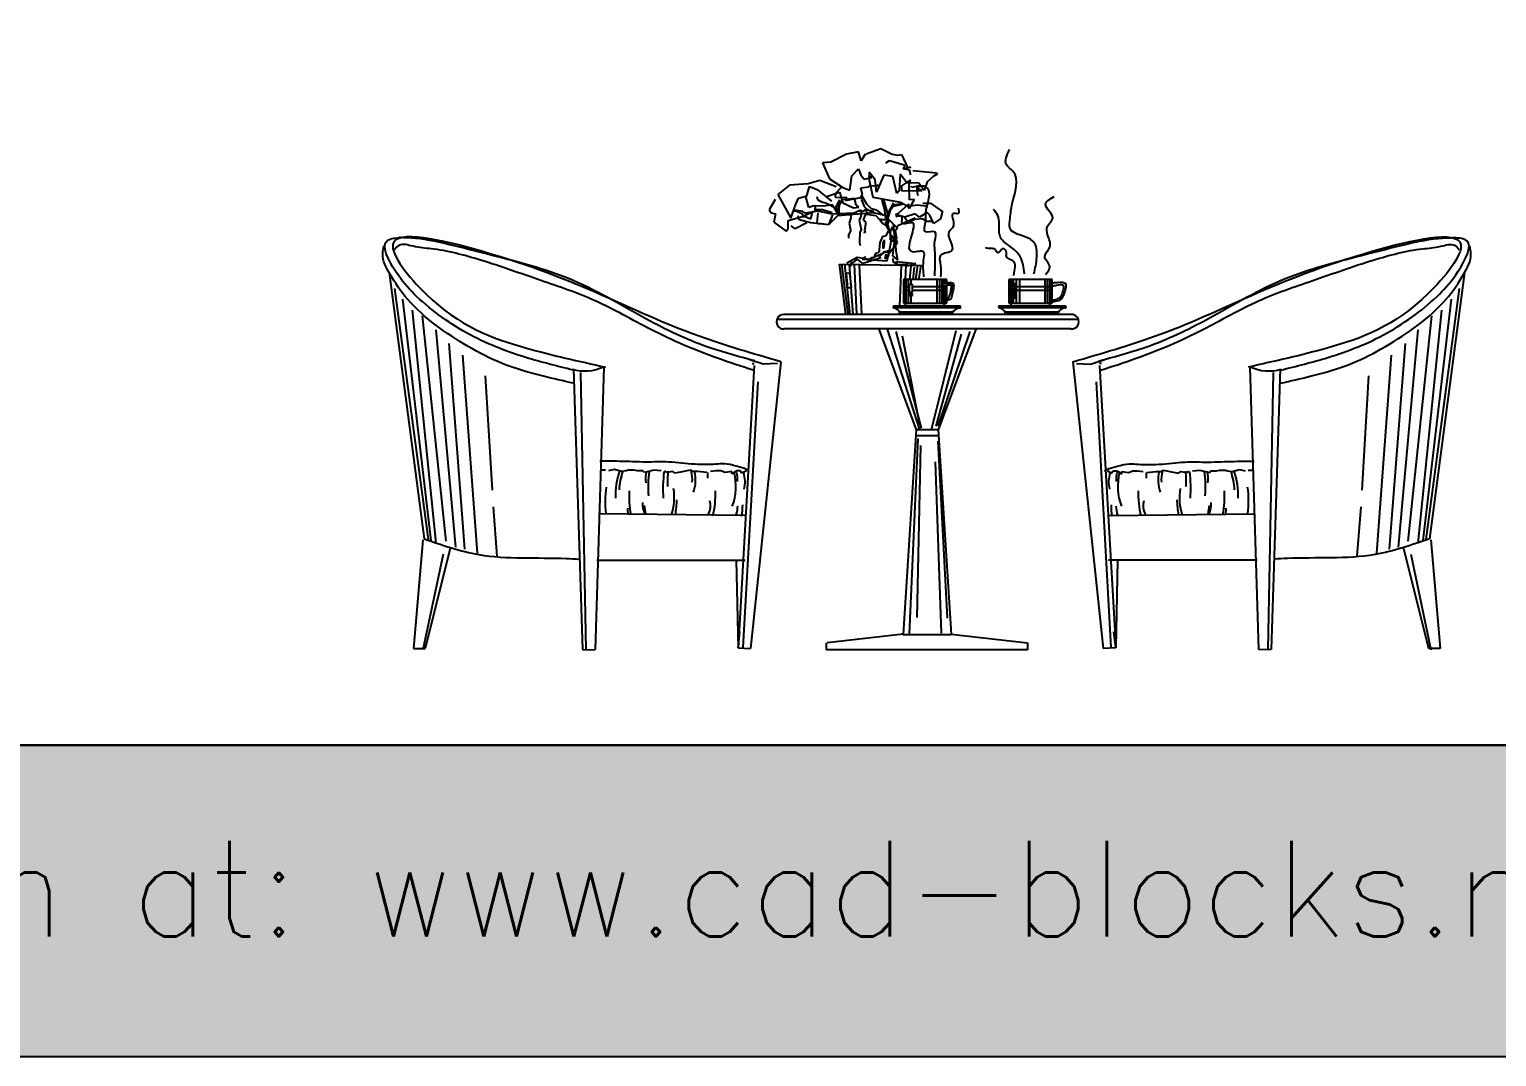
# Model space of a CAD drawing. Header units: millimetres. Extents: x 37301 to 64830, y 24173 to 38860.
# Drawn here: x 59907 to 62974, y 24173 to 26319 of the extents above; entities that cross this region are included whole.
import ezdxf

# ---------------------------------------------------------------- set-up
doc = ezdxf.new("R2010")
doc.units = ezdxf.units.MM
doc.layers.add('www.cad-blocks.net', color=7, linetype='Continuous')
doc.styles.get("Standard").update_dxf_attribs({"font": 'arial.ttf'})

# ---------------------------------------------------------------- blocks, each defined once
blk = doc.blocks.new('A$C7D4176DC')
for p, q in [((1010.5, 1037.1), (1041.4, 1048.3)), ((1041.4, 1048.3), (1064.8, 1036.1)), ((936.5, 1019.3), (919.6, 1018.3)), ((919.6, 1018.3), (933.7, 984.6)), ((969.3, 1036.1), (936.5, 1019.3)), ((994.5, 1040.8), (969.3, 1036.1)), ((1000.2, 1022.1), (994.5, 1040.8)), ((1008.6, 1036.1), (1000.2, 1022.1)), ((1051.7, 1018.3), (1059.2, 1023)), ((1059.2, 1023), (1090.1, 1013.6)), ((1064.8, 1036.1), (1077, 1034.2)), ((1077, 1034.2), (1084.5, 1035.2)), ((1084.5, 1035.2), (1097.6, 1007.1)), ((1090.1, 1013.6), (1091, 1009.9)), ((933.7, 984.6), (961.8, 966.8)), ((976.7, 961.2), (980.5, 991.2)), ((980.5, 991.2), (994.5, 1005.2)), ((994.5, 1005.2), (999.2, 992.1)), ((999.2, 992.1), (1006.7, 983.7)), ((1006.7, 983.7), (1022.6, 987.4)), ((1022.6, 987.4), (1015.2, 989.3)), ((1029.2, 982.8), (1017, 998.7)), ((1017, 998.7), (1017, 981.8)), ((1017, 981.8), (1024.5, 946.2)), ((1032, 956.5), (1029.2, 982.8)), ((1047.9, 992.1), (1042.3, 979.9)), ((1066.7, 989.3), (1047.9, 992.1)), ((1075.1, 953.7), (1066.7, 989.3)), ((1081.7, 994), (1079.8, 959.4)), ((1095.7, 976.2), (1081.7, 994)), ((1103.2, 982.8), (1084.5, 969.7)), ((1091, 1009.9), (1088.2, 1005.2)), ((1088.2, 1005.2), (1104.1, 1009)), ((1104.1, 1009), (1091, 1005.2)), ((1091, 1005.2), (1100.4, 1003.4)), ((1100.4, 1003.4), (1103.2, 993.1)), ((1100.4, 971.5), (1103.2, 982.8)), ((1108.2, 1001.8), (1157.5, 996.8)), ((1151, 989.3), (1137.9, 978.1)), ((1159.4, 994), (1151, 989.3)), ((1157.5, 996.8), (1159.4, 994)), ((850.3, 971.5), (825.9, 951.9)), ((825.9, 951.9), (853.1, 902.3)), ((879.3, 973.4), (850.3, 971.5)), ((889.6, 974.3), (879.3, 973.4)), ((886.8, 949.1), (892.4, 968.7)), ((914, 980.9), (889.6, 974.3)), ((892.4, 968.7), (908.4, 962.2)), ((908.4, 962.2), (934.6, 940.6)), ((947.7, 967.8), (914, 980.9)), ((927.4, 947.9), (955.2, 956.5)), ((946.8, 953.7), (945.8, 946.2)), ((958, 965.9), (946.8, 953.7)), ((955.2, 956.5), (961.8, 934.1)), ((961.8, 966.8), (976.7, 961.2)), ((999.2, 965.9), (1016.1, 967.8)), ((1003, 952.8), (999.2, 965.9)), ((999.2, 945.3), (1003, 952.8)), ((1016.1, 967.8), (1017, 970.6)), ((1017, 970.6), (1037.6, 969.7)), ((1042.3, 979.9), (1032, 956.5)), ((1037.6, 969.7), (1033, 971.5)), ((1079.8, 959.4), (1075.1, 953.7)), ((1084.5, 969.7), (1084.5, 959.4)), ((1084.5, 959.4), (1127.6, 960.3)), ((1121, 975.3), (1095.7, 976.2)), ((1101.3, 940.6), (1100.4, 971.5)), ((1106, 966.8), (1104.1, 968.7)), ((1121, 969.7), (1106, 966.8)), ((1119.1, 963.1), (1121, 969.7)), ((1127.6, 960.3), (1119.1, 963.1)), ((1132.2, 960.3), (1121, 975.3)), ((1137.9, 978.1), (1132.2, 960.3)), ((820.3, 941.6), (808.1, 920)), ((853.1, 902.3), (863.4, 931.3)), ((863.4, 931.3), (869, 944.4)), ((869, 944.4), (886.8, 949.1)), ((890.6, 924.7), (884, 950)), ((900.9, 928.5), (890.6, 924.7)), ((922.4, 927.5), (900.9, 928.5)), ((903.7, 927.5), (902.7, 916.3)), ((905.6, 928.5), (903.7, 927.5)), ((904.6, 923.8), (905.6, 928.5)), ((904.6, 920), (904.6, 923.8)), ((909.3, 940.6), (908.4, 947.2)), ((917.7, 936), (909.3, 940.6)), ((928, 933.1), (917.7, 936)), ((932.7, 929.4), (922.4, 927.5)), ((942.1, 925.7), (928, 933.1)), ((941.1, 929.4), (932.7, 929.4)), ((934.6, 940.6), (938.3, 938.8)), ((951.5, 911.6), (941.1, 929.4)), ((950.5, 917.2), (942.1, 925.7)), ((945.8, 946.2), (971.1, 945.3)), ((955.2, 940.6), (946.8, 924.7)), ((946.8, 924.7), (951.5, 918.2)), ((959.9, 938.8), (951.5, 925.7)), ((951.5, 925.7), (954.3, 912.5)), ((954.3, 909.7), (955.2, 940.6)), ((986.1, 943.4), (960.8, 940.6)), ((961.8, 934.1), (984.2, 923.8)), ((967.4, 939.2), (999.2, 945.3)), ((984.2, 923.8), (995.5, 925.7)), ((989.9, 930.3), (986.1, 943.4)), ((995.5, 925.7), (989.9, 930.3)), ((1002, 948.1), (1001.1, 940.6)), ((1001.1, 940.6), (1006.7, 926.6)), ((1012.3, 931.3), (1002, 948.1)), ((1006.7, 926.6), (1011.4, 921.9)), ((1009.7, 920.6), (1011.8, 911.5)), ((1011.4, 921.9), (1025.5, 914.4)), ((1021.7, 921.9), (1012.3, 931.3)), ((1033, 919.1), (1021.7, 921.9)), ((1024.5, 946.2), (1082.6, 936)), ((1047.9, 941.6), (1043.3, 939.7)), ((1043.3, 939.7), (1048.9, 920)), ((1055.4, 914.4), (1047.9, 941.6)), ((1067.6, 934.1), (1054.5, 910.7)), ((1064.8, 923.8), (1061.1, 918.2)), ((1067.6, 929.4), (1064.8, 927.5)), ((1066.7, 926.6), (1064.8, 923.8)), ((1089.2, 931.3), (1066.7, 926.6)), ((1084.5, 932.2), (1067.6, 929.4)), ((1078.2, 913), (1100.1, 932)), ((1082.6, 936), (1096.7, 928.5)), ((1096.7, 928.5), (1101.3, 922.8)), ((1100.1, 932), (1097.2, 927.6)), ((1097.2, 927.6), (1117.7, 930.5)), ((1101.3, 922.8), (1111.6, 941.6)), ((1111.6, 941.6), (1101.3, 940.6)), ((1117.7, 930.5), (1139.6, 927.6)), ((1129.4, 933.4), (1145.5, 933.4)), ((1145.5, 933.4), (1160.1, 923.2)), ((1160.1, 923.2), (1166, 918.8)), ((808.1, 920), (811.9, 913.5)), ((811.9, 913.5), (821.2, 911.6)), ((821.2, 911.6), (817.5, 893.8)), ((817.5, 893.8), (843.7, 875.1)), ((847.5, 897.6), (877.4, 906)), ((847.5, 880.7), (847.5, 897.6)), ((860.6, 917.2), (858.7, 916.3)), ((863.4, 917.2), (860.6, 917.2)), ((878.4, 916.3), (861.5, 919.1)), ((886.7, 892.7), (862.1, 880.4)), ((876.5, 911.6), (863.4, 917.2)), ((870.3, 898.8), (868.3, 907)), ((895, 892.7), (870.3, 898.8)), ((879.3, 906.9), (876.5, 911.6)), ((877.4, 906), (884.9, 905.1)), ((883.1, 912.5), (878.4, 916.3)), ((894.3, 912.5), (879.3, 906.9)), ((910.2, 917.2), (883.1, 912.5)), ((884.9, 905.1), (889.6, 903.2)), ((889.6, 903.2), (895.2, 901.3)), ((902.7, 916.3), (894.3, 912.5)), ((931.9, 888.6), (895, 892.7)), ((895.2, 901.3), (899, 917.2)), ((919.6, 920), (904.6, 920)), ((909.3, 913.2), (907.3, 892.7)), ((917.5, 890.6), (909.3, 890.6)), ((939.3, 910.7), (910.2, 917.2)), ((931.9, 888.6), (917.5, 890.6)), ((939.3, 913.5), (919.6, 920)), ((940.1, 909.1), (931.9, 888.6)), ((950.4, 907), (931.9, 888.6)), ((985.2, 912.5), (939.3, 910.7)), ((1026.4, 913.5), (950.4, 907.4)), ((952.4, 910.7), (950.5, 917.2)), ((951.5, 918.2), (951.5, 911.6)), ((954.3, 912.5), (954.3, 909.7)), ((976.2, 896.9), (974.8, 892)), ((974.8, 892), (977.6, 877.4)), ((978.3, 903.2), (976.2, 896.9)), ((977.6, 912.2), (978.3, 903.2)), ((988.9, 914.4), (985.2, 912.5)), ((991.7, 916.3), (988.9, 914.4)), ((989.5, 915.7), (998.5, 919.9)), ((1005.8, 917.2), (991.7, 916.3)), ((998.5, 904.6), (995.7, 898.3)), ((995.7, 898.3), (999.9, 878.8)), ((998.5, 919.9), (1000.6, 912.2)), ((1000.6, 912.2), (998.5, 904.6)), ((1006.9, 906), (1004.1, 898.3)), ((1004.1, 898.3), (1009, 894.8)), ((1007.7, 920), (1005.8, 917.2)), ((1011.8, 911.5), (1006.9, 906)), ((1006.9, 911.5), (1030.6, 908)), ((1027.3, 916.3), (1007.7, 920)), ((1009, 894.8), (1009, 889.2)), ((1025.5, 914.4), (1048.9, 908.8)), ((1030.6, 908), (1036.9, 901.1)), ((1046.7, 908.7), (1033, 919.1)), ((1036.9, 901.1), (1049.5, 899)), ((1039, 899), (1045.3, 891.3)), ((1049.5, 899), (1039, 899)), ((1045.3, 891.3), (1052.3, 886.4)), ((1048.9, 920), (1049.8, 910.7)), ((1048.9, 908.8), (1076, 881.7)), ((1049.8, 910.7), (1050.8, 902.3)), ((1050.8, 902.3), (1060.1, 872.3)), ((1058.2, 880.7), (1050.8, 894.8)), ((1054.5, 910.7), (1054.5, 898.5)), ((1054.5, 898.5), (1059.9, 896.9)), ((1056.4, 890.1), (1055.4, 914.4)), ((1056.4, 905.1), (1055.4, 895.7)), ((1055.4, 895.7), (1057.3, 892)), ((1061.1, 918.2), (1056.4, 905.1)), ((1070.4, 862.9), (1067.6, 890.1)), ((1072.3, 910), (1078.2, 913)), ((1091.3, 904.2), (1072.3, 910)), ((1097.2, 895.4), (1076.7, 886.6)), ((1098.6, 893.9), (1089.9, 904.2)), ((1113.3, 911.5), (1091.3, 904.2)), ((1113.3, 902.7), (1097.2, 895.4)), ((1113.3, 899.8), (1098.6, 893.9)), ((1122.1, 904.2), (1113.3, 911.5)), ((1127.9, 901.3), (1113.3, 899.8)), ((1138.2, 914.4), (1122.1, 904.2)), ((1138.2, 895.4), (1127.9, 901.3)), ((1144, 908.6), (1138.2, 914.4)), ((1151.3, 895.4), (1138.2, 895.4)), ((1151.3, 891), (1144, 908.6)), ((1166, 901.3), (1151.3, 891)), ((1166, 918.8), (1170.4, 917.3)), ((1170.4, 917.3), (1166, 901.3)), ((843.7, 875.1), (847.5, 880.7)), ((862.1, 880.4), (853.9, 886.5)), ((977.6, 875.3), (973.4, 867.6)), ((973.4, 867.6), (973.4, 860.6)), ((977.6, 877.4), (977.6, 875.3)), ((997.1, 872.5), (996.4, 855.8)), ((999.9, 878.8), (997.1, 872.5)), ((1008.3, 872.5), (1004.8, 871.8)), ((1009, 889.2), (1006.9, 877.4)), ((1006.9, 877.4), (1008.3, 872.5)), ((1044.6, 864.1), (1039.7, 853)), ((1050.9, 864.8), (1044.6, 864.1)), ((1055.8, 873.9), (1050.9, 864.8)), ((1052.3, 886.4), (1057.9, 876.7)), ((1057.9, 876.7), (1055.8, 873.9)), ((1064.4, 865.4), (1056.9, 822.4)), ((1060.1, 872.3), (1058.2, 880.7)), ((1069.5, 859.2), (1059.2, 870.4)), ((1065.7, 884.5), (1061.1, 875.1)), ((1061.1, 875.1), (1061.1, 857.3)), ((1064.8, 853.6), (1069.5, 859.2)), ((1074.2, 859.2), (1065.7, 884.5)), ((1070.4, 864.8), (1065.7, 823.6)), ((1076, 851.7), (1070.4, 864.8)), ((1074.2, 829.2), (1070.4, 862.9)), ((1076, 881.7), (1071.4, 876)), ((1071.4, 876), (1073.2, 863.9)), ((1073.2, 863.9), (1074.2, 859.2)), ((1076.7, 886.6), (1073.8, 883.7)), ((996.4, 855.8), (996.4, 850.9)), ((996.4, 850.9), (997.8, 845.3)), ((1060.6, 835.8), (1015.2, 815.4)), ((1029.9, 828.6), (1026.5, 819.5)), ((1032, 829.3), (1029.9, 828.6)), ((1033.4, 828.6), (1032, 829.3)), ((1036.9, 832), (1033.4, 828.6)), ((1037.6, 834.1), (1036.9, 832)), ((1039, 850.9), (1037.6, 836.2)), ((1037.6, 836.2), (1037.6, 834.1)), ((1039.7, 853), (1039, 850.9)), ((1048.9, 832.5), (1044.5, 828.1)), ((1048.1, 856.4), (1045.3, 850.2)), ((1045.3, 850.2), (1045.3, 839)), ((1045.3, 839), (1048.1, 841.1)), ((1048.1, 841.1), (1048.8, 853.7)), ((1048.8, 853.7), (1048.8, 857.1)), ((1057.7, 829.6), (1048.9, 832.5)), ((1049.8, 817.1), (1076, 851.7)), ((1054.7, 813.5), (1057.7, 829.6)), ((1061.1, 857.3), (1064.8, 853.6)), ((1077, 814.3), (1074.2, 829.2)), ((968.4, 700.9), (955.2, 806.2)), ((955.2, 806.2), (1126.5, 803.3)), ((959.3, 806.1), (972.5, 701.9)), ((965.6, 806.1), (976.7, 700.5)), ((991.6, 820.2), (969.9, 808.3)), ((975.3, 805.4), (983, 701.2)), ((979.4, 811.3), (977.9, 801.1)), ((991.8, 816.4), (978.6, 806.2)), ((985.8, 805.4), (990.6, 701.9)), ((1016.7, 816), (991.6, 820.2)), ((1003.5, 807.6), (991.8, 816.4)), ((996.2, 804.1), (1001.1, 701.9)), ((1009.4, 822.3), (1002, 816.4)), ((1002, 816.4), (1054.7, 813.5)), ((1013.7, 810.6), (1003.5, 807.6)), ((1041.6, 819.3), (1013.7, 810.6)), ((1022.3, 819.5), (1016.7, 816)), ((1024.4, 819.5), (1022.3, 819.5)), ((1026.5, 819.5), (1024.4, 819.5)), ((1044.5, 828.1), (1037.2, 822.3)), ((1037.2, 822.3), (1041.6, 819.3)), ((1051.7, 827.4), (1049.8, 817.1)), ((1065.7, 823.6), (1077, 814.3)), ((1066.4, 817.9), (1066.4, 812)), ((1066.4, 812), (1075.2, 806.2)), ((1075.2, 806.2), (1073.8, 812)), ((1073.8, 812), (1114.7, 807.6)), ((1098.2, 804.7), (1077.7, 804.7)), ((1083.8, 803.4), (1080.4, 718.8)), ((1093.6, 804.7), (1091.9, 774.3)), ((1114.7, 807.6), (1097.2, 801.8)), ((1104, 802), (1101.5, 774.3)), ((1110.9, 799.9), (1108, 774.3)), ((1117.9, 803.4), (1113.7, 774.3)), ((1125, 803.3), (1120, 774.3)), ((13.4, 788.5), (86.9, 232)), ((976.6, 787.5), (968.6, 786.7)), ((968.6, 786.7), (971.7, 756.8)), ((979.7, 757.6), (976.6, 787.5)), ((1088.8, 774.3), (1088.8, 724.7)), ((1179, 774.3), (1088.8, 774.3)), ((1090.9, 774.1), (1090.9, 725.1)), ((1093.9, 773.8), (1093.9, 725.1)), ((1098.4, 774.1), (1098.4, 724.9)), ((1104.1, 773.8), (1104.1, 763.6)), ((1158.2, 773.8), (1158.2, 725.1)), ((1164.1, 773.8), (1164.1, 724.9)), ((1168.6, 774.3), (1168.6, 725.4)), ((1172.9, 774.1), (1172.9, 767.4)), ((1175.9, 774.1), (1175.9, 767.3)), ((1178, 773.8), (1178, 767.2)), ((1179, 767.3), (1179, 774.3)), ((1309.2, 774.3), (1309.2, 724.7)), ((1399.4, 774.3), (1309.2, 774.3)), ((1311, 774.3), (1311, 725)), ((1313.8, 774.6), (1313.8, 724)), ((1318.3, 774.3), (1318.3, 725.2)), ((1324.3, 774.1), (1324.3, 725.5)), ((1331.2, 774.1), (1331.2, 725)), ((1383.9, 774.1), (1383.9, 725.2)), ((1389.2, 774.1), (1389.2, 724.8)), ((1393.7, 774.1), (1393.7, 724.5)), ((1396.6, 774.1), (1396.6, 724.8)), ((1398.3, 774.1), (1398.3, 724.8)), ((1399.4, 724.7), (1399.4, 774.3)), ((2261.7, 788.5), (2188.2, 232)), ((24.7, 755.7), (94.7, 231.2)), ((971.7, 756.8), (979.7, 757.6)), ((1100.8, 759), (1088.8, 759)), ((1100.8, 751.4), (1090.1, 751.4)), ((1100.8, 763.6), (1100.8, 747.6)), ((1107.3, 763.6), (1100.8, 763.6)), ((1100.8, 747.6), (1107.3, 747.6)), ((1101.3, 745), (1101.3, 740.5)), ((1107.3, 745), (1101.3, 745)), ((1101.3, 740.5), (1107.3, 740.5)), ((1104.1, 747.6), (1104.1, 745)), ((1104.1, 740.5), (1104.1, 724.7)), ((1107.3, 747.6), (1107.3, 763.6)), ((1179, 759), (1107.3, 759)), ((1179, 751.4), (1107.3, 751.4)), ((1107.3, 740.5), (1107.3, 745)), ((1172.9, 762.7), (1172.9, 734.9)), ((1175.9, 762.6), (1175.9, 734.6)), ((1178.3, 762.6), (1178.3, 734.8)), ((1179, 734.4), (1179, 762.7)), ((1319.1, 759), (1309.2, 759)), ((1319.1, 751.4), (1310.5, 751.4)), ((1319.1, 764.9), (1319.1, 742.2)), ((1323.5, 764.9), (1319.1, 764.9)), ((1319.1, 742.2), (1323.5, 742.2)), ((1319.8, 739.2), (1319.8, 735.6)), ((1322.7, 739.2), (1319.8, 739.2)), ((1322.7, 735.6), (1322.7, 739.2)), ((1323.5, 742.2), (1323.5, 764.9)), ((1399.4, 759), (1323.5, 759)), ((1399.4, 751.4), (1323.5, 751.4)), ((2250.4, 755.7), (2180.4, 231.2)), ((41.1, 733.1), (100.8, 229.1)), ((61.7, 710.4), (111.1, 223)), ((1206.9, 718.8), (1068.5, 718.8)), ((1205.1, 715), (1070.7, 715)), ((1079.9, 707.4), (1079.6, 701.2)), ((1192.2, 706.1), (1080.1, 706.6)), ((1088.8, 724.7), (1179, 724.7)), ((1093.2, 718.3), (1093.2, 724.5)), ((1172.9, 732.2), (1172.9, 725.1)), ((1173.3, 725.1), (1173.3, 718.3)), ((1175.9, 731.8), (1175.9, 724.6)), ((1178.3, 731.3), (1178.3, 725.1)), ((1179, 724.7), (1179, 731.4)), ((1427.3, 718.8), (1288.9, 718.8)), ((1425.4, 715), (1291, 715)), ((1412.6, 706.1), (1300.5, 706.6)), ((1309.2, 724.7), (1399.4, 724.7)), ((1313.5, 718.3), (1313.5, 724.5)), ((1319.8, 735.6), (1322.7, 735.6)), ((1393.7, 725.1), (1393.7, 718.3)), ((2213.3, 710.4), (2163.9, 223)), ((2233.9, 733.1), (2174.2, 229.1)), ((82.3, 698.1), (131.7, 227.1)), ((1452.4, 690.9), (826.8, 690.9)), ((1438.5, 700.9), (838.5, 700.9)), ((1107.4, 700.9), (968.4, 700.9)), ((1191.5, 704.8), (1081.7, 704.8)), ((1083.3, 700.5), (1083.3, 704.5)), ((1189, 704.5), (1189, 700.5)), ((1411.9, 704.8), (1302.1, 704.8)), ((1303.7, 700.5), (1303.7, 704.5)), ((1409.4, 704.5), (1409.4, 700.5)), ((2192.8, 698.1), (2143.4, 227.1)), ((111.1, 669.3), (152.3, 214.7)), ((1438.5, 670.9), (838.5, 670.9)), ((1037.2, 670.1), (1115.4, 459.8)), ((1054.9, 670.7), (1122.1, 460.1)), ((1073, 665.2), (1125.7, 463.7)), ((1085.8, 656.2), (1122.1, 471)), ((1198.4, 667), (1147.5, 461.9)), ((1209.3, 659.8), (1156.6, 467.4)), ((1227.5, 665.2), (1160.2, 467.4)), ((1239.7, 670.1), (1161.5, 459.8)), ((2163.9, 669.3), (2122.8, 214.7)), ((137.9, 640.5), (170.8, 210.6)), ((166.7, 615.8), (197.6, 202.4)), ((2108.4, 615.8), (2077.5, 202.4)), ((2137.2, 640.5), (2104.3, 210.6)), ((398.7, 587.3), (417.4, 0.9)), ((462.3, 591), (443.8, 0.9)), ((776.4, 594.8), (742.7, 4.4)), ((795.6, 597.2), (767.4, 606)), ((832.5, 602.2), (768.9, 2.8)), ((772.6, 598.5), (776.4, 598.5)), ((825, 598.5), (795.6, 597.2)), ((1442.6, 602.2), (1506.2, 2.8)), ((1450.1, 598.5), (1479.4, 597.2)), ((1479.4, 597.2), (1507.7, 606)), ((1502.4, 598.5), (1498.7, 598.5)), ((1498.7, 594.8), (1532.3, 4.4)), ((1812.8, 591), (1831.2, 0.9)), ((1876.4, 587.3), (1857.7, 0.9)), ((214, 572.6), (228.4, 334)), ((413.7, 579.8), (424.7, 0.9)), ((783.9, 560.6), (752.8, 5.4)), ((1491.2, 560.6), (1522.3, 5.4)), ((1861.4, 579.8), (1850.3, 0.9)), ((2061, 572.6), (2046.6, 334)), ((1115.4, 459.8), (1088.3, 33.1)), ((1118.5, 442), (1100.3, 33.5)), ((1163.9, 447.4), (1114.8, 447.4)), ((1161.5, 459.8), (1115.4, 459.8)), ((1160.2, 436.5), (1180.2, 66.2)), ((1161.5, 459.8), (1188.6, 33.1)), ((1123.9, 427.4), (1116.6, 68)), ((465.7, 375.8), (456.5, 375.8)), ((484.1, 377.3), (471.9, 374.3)), ((499.5, 372.7), (484.1, 377.3)), ((508.7, 374.3), (499.5, 372.7)), ((513.3, 375.8), (508.7, 374.3)), ((525.5, 375.8), (513.3, 375.8)), ((531.7, 374.3), (525.5, 375.8)), ((543.9, 374.3), (531.7, 374.3)), ((547, 371.2), (543.9, 374.3)), ((567, 375.8), (547, 371.2)), ((582.3, 374.3), (567, 375.8)), ((593, 371.2), (590, 374.3)), ((606.8, 372.7), (593, 371.2)), ((611.4, 369.7), (606.8, 372.7)), ((629.8, 372.7), (611.4, 369.7)), ((636, 374.3), (629.8, 372.7)), ((643.6, 375.8), (636, 374.3)), ((648.2, 372.7), (643.6, 375.8)), ((659, 372.7), (648.2, 372.7)), ((677.4, 371.2), (659, 372.7)), ((678.9, 371.2), (678.9, 359)), ((697.3, 374.3), (685.1, 372.7)), ((706.5, 374.3), (697.3, 374.3)), ((715.7, 371.2), (706.5, 374.3)), ((729.5, 372.7), (715.7, 371.2)), ((740.3, 374.3), (729.5, 368.2)), ((729.5, 368.2), (729.5, 372.7)), ((747.9, 374.3), (740.3, 374.3)), ((751, 369.7), (747.9, 374.3)), ((760.2, 374.3), (751, 369.7)), ((1154.8, 393), (1167.5, 35.4)), ((1514.9, 374.3), (1524.1, 369.7)), ((1524.1, 369.7), (1527.1, 374.3)), ((1527.1, 374.3), (1534.8, 374.3)), ((1534.8, 374.3), (1545.5, 368.2)), ((1545.5, 372.7), (1559.3, 371.2)), ((1545.5, 368.2), (1545.5, 372.7)), ((1559.3, 371.2), (1568.5, 374.3)), ((1568.5, 374.3), (1577.7, 374.3)), ((1577.7, 374.3), (1590, 372.7)), ((1596.2, 371.2), (1596.2, 359)), ((1597.7, 371.2), (1616.1, 372.7)), ((1616.1, 372.7), (1626.8, 372.7)), ((1626.8, 372.7), (1631.4, 375.8)), ((1631.4, 375.8), (1639.1, 374.3)), ((1639.1, 374.3), (1645.2, 372.7)), ((1645.2, 372.7), (1663.6, 369.7)), ((1663.6, 369.7), (1668.2, 372.7)), ((1668.2, 372.7), (1682, 371.2)), ((1682, 371.2), (1685.1, 374.3)), ((1692.8, 374.3), (1708.1, 375.8)), ((1708.1, 375.8), (1728.1, 371.2)), ((1728.1, 371.2), (1731.1, 374.3)), ((1731.1, 374.3), (1743.4, 374.3)), ((1743.4, 374.3), (1749.5, 375.8)), ((1749.5, 375.8), (1761.8, 375.8)), ((1761.8, 375.8), (1766.4, 374.3)), ((1766.4, 374.3), (1775.6, 372.7)), ((1775.6, 372.7), (1790.9, 377.3)), ((1790.9, 377.3), (1803.2, 374.3)), ((1809.3, 375.8), (1818.5, 375.8)), ((230.5, 299.1), (238.7, 196.2)), ((756.8, 280.8), (451.1, 284.6)), ((1518.3, 280.8), (1824, 284.6)), ((2044.6, 299.1), (2036.3, 196.2)), ((84, 230.1), (64.2, 2.8)), ((2191.1, 230.1), (2210.9, 2.8)), ((126, 200.5), (84, 0.3)), ((140.9, 212.8), (88.9, 2.8)), ((447.3, 187.5), (757.7, 187.5)), ((739, 187.5), (742.7, 4.4)), ((1827.8, 187.5), (1517.4, 187.5)), ((1536.1, 187.5), (1532.3, 4.4)), ((2134.2, 212.8), (2186.2, 2.8)), ((2149.1, 200.5), (2191.1, 0.3)), ((742.7, 4.4), (746.5, 38)), ((1088.3, 33.1), (929, 15)), ((1187.5, 31.7), (1087.6, 31.7)), ((1188.6, 33.1), (1348, 15)), ((1532.3, 4.4), (1528.6, 38)), ((64.2, 2.8), (88.9, 2.8)), ((417.4, 0.9), (443.8, 0)), ((742.7, 4.4), (768.9, 2.8)), ((927.1, 15), (927.1, 0)), ((1348, 15), (1348, 0)), ((1532.3, 4.4), (1506.2, 2.8)), ((1857.7, 0.9), (1831.3, 0)), ((2210.9, 2.8), (2186.2, 2.8)), ((1348, 0), (927.1, 0))]:
    blk.add_line(p, q)
for centre, radius, start, end in [((1069.4, 716.9), 2.21, 114.7507, 294.8305), ((1059.6, 691.4), 25.9, 31.1272, 65.4539), ((1208.6, 696.5), 19, 99.7962, 154.311), ((1206.2, 716.7), 1.95, 244.5503, 96.5084), ((1289.8, 716.9), 2.21, 114.7507, 294.8305), ((1280, 691.4), 25.9, 31.1272, 65.4539), ((1429, 696.5), 19, 99.7962, 154.311), ((1426.6, 716.7), 1.95, 244.5503, 96.5084), ((838.2, 685.9), 15, 89.0254, 270.9746), ((1440.2, 685.9), 15.1, 263.5059, 96.4941), ((421.9, 675.7), 92.7, 253.9007, 295.3639), ((1853.1, 675.7), 92.7, 244.6361, 286.0993), ((631.7, 325.3), 145, 160.4636, 183.2643), ((661.3, 321.8), 167.8, 162.1481, 175.5277), ((592, 359.5), 42.9, 161.2901, 193.501), ((755.4, 341.1), 200.6, 170.9526, 185.3495), ((841.5, 337.8), 255.8, 172.0391, 184.6539), ((943.9, 345.9), 348.8, 175.4245, 180.7544), ((590.6, 356.2), 56.7, 354.2582, 16.8943), ((579.3, 354.7), 74.8, 340.3299, 13.9411), ((619.9, 341.7), 118.4, 339.521, 14.357), ((693.6, 357.6), 48.4, 353.5847, 16.2206), ((689.2, 351.2), 68.2, 347.099, 16.4834), ((1585.8, 351.2), 68.2, 163.5166, 192.901), ((1581.5, 357.6), 48.4, 163.7794, 186.4153), ((1655.1, 341.7), 118.4, 165.643, 200.479), ((1695.8, 354.7), 74.8, 166.0589, 199.6701), ((1684.4, 356.2), 56.7, 163.1057, 185.7418), ((1331.2, 345.9), 348.8, 359.2456, 4.5755), ((1433.6, 337.8), 255.8, 355.3461, 7.9609), ((1519.7, 341.1), 200.6, 354.6505, 9.0474), ((1683.1, 359.5), 42.9, 346.499, 18.7099), ((1613.7, 321.8), 167.8, 4.4723, 17.8519), ((1643.3, 325.3), 145, 356.7357, 19.5364), ((665.2, 310.8), 200.4, 171.5323, 187.3434), ((484.6, 319.5), 124.8, 342.7173, 8.3068), ((1790.4, 319.5), 124.8, 171.6932, 197.2827), ((1609.9, 310.8), 200.4, 352.6566, 8.4677), ((746.2, 323.3), 231.2, 177.6592, 189.8909), ((596.6, 305.3), 53.4, 177.2316, 203.3932), ((204.5, 341.5), 411.6, 351.8305, 356.1426), ((645.6, 301.5), 39.5, 333.8854, 14.9077), ((494.8, 326.9), 201, 346.5793, 1.641), ((1780.3, 326.9), 201, 178.359, 193.4207), ((1629.4, 301.5), 39.5, 165.0923, 206.1146), ((2070.6, 341.5), 411.6, 183.8574, 188.1695), ((1678.5, 305.3), 53.4, 336.6068, 2.7684), ((1528.9, 323.3), 231.2, 350.1091, 2.3408), ((522.1, 292), 10.6, 155.0437, 216.3858), ((-475.8, 101.1), 1042.4, 10.1426, 11.1095), ((682.4, 301.4), 59.8, 341.0378, 359.4928), ((616.9, 303.9), 135.6, 349.7461, 359.617), ((1658.2, 303.9), 135.6, 180.383, 190.2539), ((1592.7, 301.4), 59.8, 180.5072, 198.9622), ((2750.9, 101.1), 1042.4, 168.8905, 169.8574), ((1753, 292), 10.6, 323.6142, 24.9563)]:
    blk.add_arc(centre, radius, start, end)
for points, knots in [([(1361.4, 785.9), (1364, 797.1), (1369.1, 819), (1366.1, 867.4), (1305.9, 865.7), (1312.3, 906.5), (1315.7, 942.7), (1336.1, 991.6), (1296, 1015.4), (1304.6, 1034), (1310, 1045.7)], [0, 0, 0, 0, 35.255511, 69.327341, 124.802742, 145.944632, 176.486081, 244.459642, 263.687549, 295.971636, 295.971636, 295.971636, 295.971636]), ([(1154.2, 782.2), (1154.8, 800.5), (1155.7, 825.5), (1152.5, 852.8), (1161, 880.4), (1126, 866.1), (1137.2, 896.5), (1131.8, 923.4), (1156.8, 968.1), (1113.4, 971.1), (1116.9, 957), (1118.7, 949.8)], [0, 0, 0, 0, 53.324624, 72.369114, 91.413604, 110.471764, 134.594802, 149.830446, 204.42477, 220.941926, 238.716972, 238.716972, 238.716972, 238.716972]), ([(1166.9, 779.6), (1167.6, 787.2), (1168.9, 801.7), (1159.5, 831.3), (1208.7, 829.6), (1171.7, 871.4), (1202, 885.9), (1182.6, 918), (1207, 909.8), (1204.8, 918.7), (1203.8, 923.1)], [0, 0, 0, 0, 24.123038, 45.706674, 71.213394, 110.655389, 125.899008, 152.561192, 162.725628, 172.882723, 172.882723, 172.882723, 172.882723]), ([(1341.7, 785.9), (1340.2, 798.9), (1337.5, 822.1), (1313, 843.2), (1292.5, 855.8), (1286.2, 880.3), (1292.2, 903.3), (1280.3, 916.5), (1276.7, 920.3)], [0, 0, 0, 0, 37.360481, 67.270583, 93.998428, 104.993238, 141.362472, 156.467713, 156.467713, 156.467713, 156.467713]), ([(1385.6, 784.4), (1390.4, 789.9), (1401.4, 802.3), (1375.2, 822.1), (1401.7, 842.3), (1389.4, 864.6), (1386.5, 887), (1411.5, 904.8), (1373.5, 930.7), (1394.6, 942.4), (1403.7, 947.5)], [0, 0, 0, 0, 18.925439, 42.566292, 64.867201, 90.936936, 109.058775, 128.752565, 161.181972, 185.77482, 185.77482, 185.77482, 185.77482]), ([(1131.4, 779.6), (1130.3, 791.6), (1128.8, 807.5), (1135.2, 839.3), (1091.9, 821.5), (1105.3, 863.2), (1115.5, 900.9), (1079.7, 883.7), (1089.8, 909.5), (1078.6, 906.7), (1072.9, 905.3)], [0, 0, 0, 0, 39.358681, 52.054923, 76.195091, 115.553772, 137.137409, 158.736993, 171.43349, 184.13893, 184.13893, 184.13893, 184.13893]), ([(398, 584.9), (364.8, 593.1), (288.2, 612.1), (173, 656.7), (78.3, 727.2), (27.8, 785.3), (-11.1, 856.8), (24.4, 860.7), (34.5, 861.8)], [0, 0, 0, 0, 102.450812, 236.341037, 372.740804, 434.264952, 500.538568, 526.867635, 526.867635, 526.867635, 526.867635]), ([(832.5, 602.2), (773.3, 619.4), (552.4, 683.6), (381.9, 796.6), (-38, 894.8), (125.3, 689.4), (274.3, 633.7), (409.7, 603.5), (466, 591)], [0, 0, 0, 0, 179.241333, 669.878405, 853.517726, 978.360591, 1217.111989, 1387.04363, 1387.04363, 1387.04363, 1387.04363]), ([(778, 604.3), (747.1, 612.4), (671.2, 632.3), (544.7, 691), (406.7, 777.8), (262.4, 816.3), (152.4, 843.8), (83.7, 860.5), (45.9, 861.5), (34.5, 861.8)], [0, 0, 0, 0, 95.639299, 234.867324, 416.660896, 581.537135, 678.863317, 758.06805, 792.133261, 792.133261, 792.133261, 792.133261]), ([(1442.6, 602.2), (1501.7, 619.4), (1722.7, 683.6), (1893.2, 796.6), (2313.1, 894.8), (2149.7, 689.4), (2000.7, 633.7), (1865.4, 603.5), (1809.1, 591)], [0, 0, 0, 0, 179.241333, 669.878405, 853.517726, 978.360591, 1217.111989, 1387.04363, 1387.04363, 1387.04363, 1387.04363]), ([(1497.1, 604.3), (1528, 612.4), (1603.8, 632.3), (1730.4, 691), (1868.3, 777.8), (2012.7, 816.3), (2122.7, 843.8), (2191.4, 860.5), (2229.2, 861.5), (2240.6, 861.8)], [0, 0, 0, 0, 95.639299, 234.867324, 416.660896, 581.537135, 678.863317, 758.06805, 792.133261, 792.133261, 792.133261, 792.133261]), ([(1877.1, 584.9), (1910.3, 593.1), (1986.9, 612.1), (2102.1, 656.7), (2196.8, 727.2), (2247.3, 785.3), (2286.2, 856.8), (2250.7, 860.7), (2240.6, 861.8)], [0, 0, 0, 0, 102.450812, 236.341037, 372.740804, 434.264952, 500.538568, 526.867635, 526.867635, 526.867635, 526.867635]), ([(397.9, 557.5), (377.2, 562.2), (327.1, 573.6), (252, 594.7), (177.4, 633.5), (110.3, 676.9), (52.9, 727.5), (17.7, 778.4), (-3, 818.5), (1.2, 838.8), (2.4, 844.5)], [0, 0, 0, 0, 63.757158, 154.207673, 233.111021, 314.773872, 393.990027, 459.45949, 503.309158, 520.507412, 520.507412, 520.507412, 520.507412]), ([(774.4, 584.9), (749.6, 592.8), (676.5, 616.3), (565.4, 663.8), (449, 732.3), (326.3, 773), (214.5, 813.5), (122.5, 837.9), (67.5, 840.8), (36.8, 851.9), (27.3, 839.8), (24.3, 836)], [0, 0, 0, 0, 78.234212, 230.212389, 361.399227, 482.184421, 615.817971, 721.353317, 759.79292, 789.08251, 802.845503, 802.845503, 802.845503, 802.845503]), ([(1319.1, 782.9), (1321.9, 795.4), (1325.6, 812.1), (1309.5, 816.4), (1302.3, 822.2), (1305.8, 830.8), (1295.5, 845.6), (1286, 822.9), (1281.2, 839.2), (1270.5, 838.4), (1264.1, 839.6), (1260.1, 840.3)], [0, 0, 0, 0, 30.24085, 40.376736, 46.786017, 54.336911, 66.135106, 80.063877, 89.736225, 97.441532, 109.625491, 109.625491, 109.625491, 109.625491]), ([(1500.6, 584.9), (1525.5, 592.8), (1598.5, 616.3), (1709.7, 663.8), (1826.1, 732.3), (1948.7, 773), (2060.6, 813.5), (2152.5, 837.9), (2207.6, 840.8), (2238.3, 851.9), (2247.7, 839.8), (2250.7, 836)], [0, 0, 0, 0, 78.234212, 230.212389, 361.399227, 482.184421, 615.817971, 721.353317, 759.79292, 789.08251, 802.845503, 802.845503, 802.845503, 802.845503]), ([(1877.1, 557.5), (1897.9, 562.2), (1947.9, 573.6), (2023.1, 594.7), (2097.7, 633.5), (2164.7, 676.9), (2222.2, 727.5), (2257.3, 778.4), (2278.1, 818.5), (2273.8, 838.8), (2272.7, 844.5)], [0, 0, 0, 0, 63.757158, 154.207673, 233.111021, 314.773872, 393.990027, 459.45949, 503.309158, 520.507412, 520.507412, 520.507412, 520.507412]), ([(1169.5, 767.6), (1169.1, 766.9), (1168.6, 765.8), (1168.5, 764.1), (1168.9, 763.4), (1169.1, 763)], [0, 0, 0, 0, 2.454471, 3.694729, 4.863756, 4.863756, 4.863756, 4.863756]), ([(1169.5, 767.6), (1173.2, 767.4), (1179.9, 766.9), (1197.8, 769.9), (1190.9, 747.3), (1187.7, 728.5), (1175.3, 732.4), (1169.7, 732.3), (1169.1, 732.2)], [0, 0, 0, 0, 11.640419, 20.980802, 45.0396, 57.043585, 71.929427, 73.92866, 73.92866, 73.92866, 73.92866]), ([(1180.5, 766.4), (1182.7, 766.7), (1186, 767.2), (1193.4, 764.4), (1189.7, 753.8), (1188.7, 747.3), (1188.2, 744.3)], [0, 0, 0, 0, 6.446326, 10.075492, 21.292554, 31.027811, 31.027811, 31.027811, 31.027811]), ([(1399.4, 767.3), (1402.9, 767.5), (1411.4, 768.1), (1432.6, 770.2), (1424.9, 746.9), (1419.3, 731), (1409, 728.9), (1399.9, 726.6), (1399.4, 728.7), (1399.4, 728.8)], [0, 0, 0, 0, 11.082717, 27.168464, 47.8303, 63.341794, 75.5235, 81.952599, 82.221535, 82.221535, 82.221535, 82.221535]), ([(1169.1, 763), (1172.8, 762.7), (1177.7, 762.3), (1183.6, 763.4), (1189.9, 762.9), (1187.4, 754.3), (1187.2, 747.1), (1184.4, 741.1), (1183.6, 734.2), (1179.1, 734.3), (1176.3, 734.5), (1173.7, 734.9), (1171.6, 734.9), (1169.1, 736.3), (1168.8, 734.4), (1168.7, 733.5), (1168.7, 732.9), (1169, 732.2), (1169.6, 732.2), (1169.9, 732.3)], [0, 0, 0, 0, 11.017731, 14.368752, 18.607743, 26.502791, 33.640107, 41.65747, 47.330925, 50.070533, 53.653147, 56.161165, 57.765785, 60.50412, 61.601302, 62.440841, 63.254964, 63.604793, 64.589255, 64.589255, 64.589255, 64.589255]), ([(1399.4, 760.8), (1402.3, 761.2), (1409.4, 762.1), (1423.2, 766.3), (1423.3, 753.9), (1420.3, 746.4), (1417.8, 735.7), (1409.3, 733.5), (1403.3, 729.7), (1400.4, 731.6), (1399.4, 732.3)], [0, 0, 0, 0, 9.652474, 22.996839, 29.518582, 40.146055, 49.702279, 58.739504, 65.130432, 68.539734, 68.539734, 68.539734, 68.539734]), ([(763.3, 374.3), (771.1, 374), (721.2, 391.5), (701, 387.4), (647.2, 387.1), (600.7, 394.2), (547.4, 391.8), (499.5, 394.7), (467.3, 394.3), (453.5, 394.2)], [0, 0, 0, 0, 23.359127, 69.600901, 112.546095, 167.952511, 215.499051, 270.735631, 312.147322, 312.147322, 312.147322, 312.147322]), ([(1511.8, 374.3), (1504, 374), (1553.9, 391.5), (1574.1, 387.4), (1627.8, 387.1), (1674.4, 394.2), (1727.7, 391.8), (1775.6, 394.7), (1807.8, 394.3), (1821.6, 394.2)], [0, 0, 0, 0, 23.359127, 69.600901, 112.546095, 167.952511, 215.499051, 270.735631, 312.147322, 312.147322, 312.147322, 312.147322]), ([(86.9, 232), (124.5, 219.1), (220.3, 186.2), (332, 194.5), (402.2, 190.3), (411.4, 189.7)], [0, 0, 0, 0, 118.259021, 301.591906, 329.266035, 329.266035, 329.266035, 329.266035]), ([(2188.2, 232), (2150.6, 219.1), (2054.8, 186.2), (1943.1, 194.5), (1872.9, 190.3), (1863.7, 189.7)], [0, 0, 0, 0, 118.259021, 301.591906, 329.266035, 329.266035, 329.266035, 329.266035])]:
    blk.add_open_spline(points, degree=3, knots=knots)
blk = doc.blocks.new('FORMAT')
at = {"true_color": 0x546d8e}
h = blk.add_hatch(color=155, dxfattribs=at)
h.set_gradient(color1=(68, 68, 68), color2=(84, 109, 142), tint=1)
h.paths.add_polyline_path([(64830.2, 24172.6), (64830.2, 24823.3), (39819.4, 24823.3), (39819.4, 24172.6)])
h.paths.add_polyline_path([(55201, 24373.7), (64472.4, 24373.7), (64472.4, 24673.7), (55201, 24673.7)], flags=24)
at = {"color": 155, "true_color": 0x546d8e}
for p, q in [((39819.4, 24823.3), (64830.2, 24823.3)), ((64830.2, 24823.3), (39819.4, 24823.3)), ((39819.4, 24823.3), (64830.2, 24823.3)), ((39819.4, 24172.6), (64830.2, 24172.6))]:
    blk.add_line(p, q, dxfattribs=at)
blk.add_line((39819.4, 24823.3), (64830.2, 24823.3))
blk.add_lwpolyline([(64830.2, 24823.3), (39819.4, 24823.3), (39819.4, 38137.3), (64830.2, 38137.3)], close=True, dxfattribs=at)
at = {"color": 155, "true_color": 0x546d8e, "insert": (55251, 24623.7), "char_height": 200, "attachment_point": 1}
blk.add_mtext_dynamic_manual_height_columns('{\\Fsimplex|c0;\\C7;download more free cad collection at: www.cad-blocks.net}', width=45138.163, gutter_width=12.5, heights=[0], dxfattribs=at)

msp = doc.modelspace()

# ---------------------------------------------------------------- block references
msp.add_blockref('A$C7D4176DC', (60645.5, 25022.4))
at = {"layer": 'www.cad-blocks.net'}
msp.add_blockref('FORMAT', (0, 0), dxfattribs=at)

doc.saveas('drawing.dxf')
